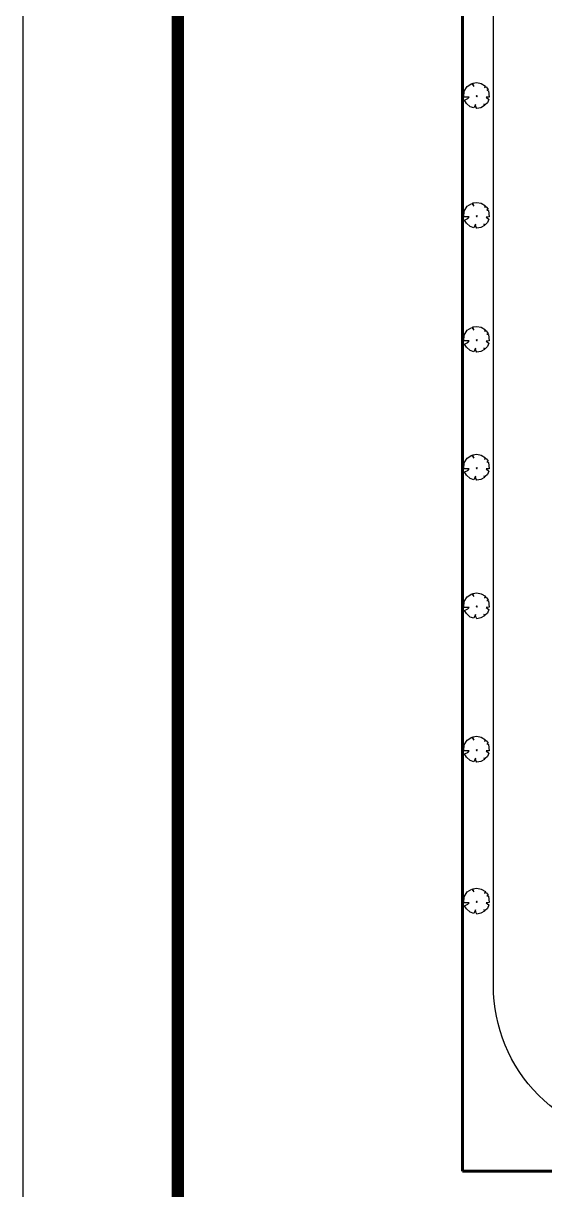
# Model space of a CAD drawing. Extents: x 301136 to 469336, y 529561 to 648381.
# Drawn here: x 301136 to 318011, y 573805 to 611568 of the extents above; entities that cross this region are included whole.
import ezdxf

# ---------------------------------------------------------------- set-up
doc = ezdxf.new("R2010")
doc.units = 0
doc.header["$LTSCALE"] = 40
for name, color, linetype in [('PUB_TEXT', 7, 'Continuous'), ('tree', 64, 'Continuous'), ('TUBAO', 7, 'Continuous'), ('标注', 7, 'Continuous')]:
    doc.layers.add(name, color=color, linetype=linetype)
doc.layers.add('公路', color=41, linetype='Continuous', lineweight=30)
doc.layers.add('围墙', color=82, linetype='围墙', lineweight=60)
doc.linetypes.add('围墙', pattern='A,20,[130,ltypeshp.shx,S=5,R=0,X=0,Y=-5],20', length=40)

# ---------------------------------------------------------------- blocks, each defined once
blk = doc.blocks.new('A$C1CB2207C')
at = {"layer": 'tree', "color": 30}
blk.add_lwpolyline([(0, 2.46), (0.65, 2.43), (0.07, 1.96), (0.38, 1.23), (0.86, 0.77), (1.14, 0.91), (1.01, 0.62), (1.8, 0.16), (2.65, 0), (2.84, 0.38), (2.92, 0.89), (3.34, 0.11), (4.09, 0.37), (4.91, 1.11), (5.29, 1.78), (4.61, 2.12), (4.31, 2.44), (5.43, 2.44), (5.36, 3.73), (4.72, 4.76), (3.72, 5.38), (3.34, 4.78), (3.54, 5.46), (2.63, 5.6), (1.7, 5.4), (0.76, 4.85), (1.03, 4.53), (0.65, 4.66), (0.2, 4.09), (0.53, 3.94), (0.11, 3.84)], close=True, dxfattribs=at)
blk.add_circle((2.68, 2.63), 0.103, dxfattribs=at)

msp = doc.modelspace()

# ---------------------------------------------------------------- linework, layer by layer
at = {"layer": 'PUB_TEXT', "color": 0, "linetype": 'ByBlock', "lineweight": 30}
for p, q in [((315350, 584400), (315350, 578400)), ((315350, 578400), (315350, 583800))]:
    msp.add_line(p, q, dxfattribs=at)
at = {"layer": 'TUBAO', "linetype": 'Continuous', "lineweight": -2}
msp.add_lwpolyline([(301136.3, 529581.4), (301136.3, 648381.4), (469336.3, 648381.4), (469336.3, 529581.4)], dxfattribs=at)
at = {"layer": 'TUBAO', "linetype": 'Continuous', "lineweight": 120, "const_width": 400}
msp.add_lwpolyline([(426014.3, 531561.4), (306136.3, 531561.4), (306136.3, 609751.1), (306136.3, 646361.4), (432319.7, 646361.4), (467336.3, 646361.4), (467336.3, 609751.1), (467336.3, 531561.4)], close=True, dxfattribs=at)
at = {"layer": '公路'}
msp.add_lwpolyline([(359150, 623400), (409820, 623400, -0.4142136), (414320, 618900), (414320, 580400, -0.4142136), (409320, 575400), (321350, 575400, -0.4142136), (316350, 580400), (316350, 613050)], format="xyb", dxfattribs=at)
at = {"layer": '围墙'}
for points in [[(315350, 629400), (315350, 574400)], [(315350, 574400), (415320, 574400)]]:
    msp.add_lwpolyline(points, dxfattribs=at)
at = {"layer": '标注'}
msp.add_lwpolyline([(315350, 574400), (415320.6, 574400), (415320.6, 629400), (315350, 629400)], close=True, dxfattribs=at)

# ---------------------------------------------------------------- block references
at = {"layer": 'tree', "linetype": 'Continuous', "xscale": -150.0000000149011, "yscale": 150.0000000298023, "zscale": 150}
for p in [(316214.2, 608811), (316214.2, 604932.3), (316214.2, 600917.1), (316214.2, 596775.1), (316214.2, 592290.8), (316214.2, 587644.5), (316214.2, 582729.6)]:
    msp.add_blockref('A$C1CB2207C', p, dxfattribs=at)

doc.saveas('drawing.dxf')
